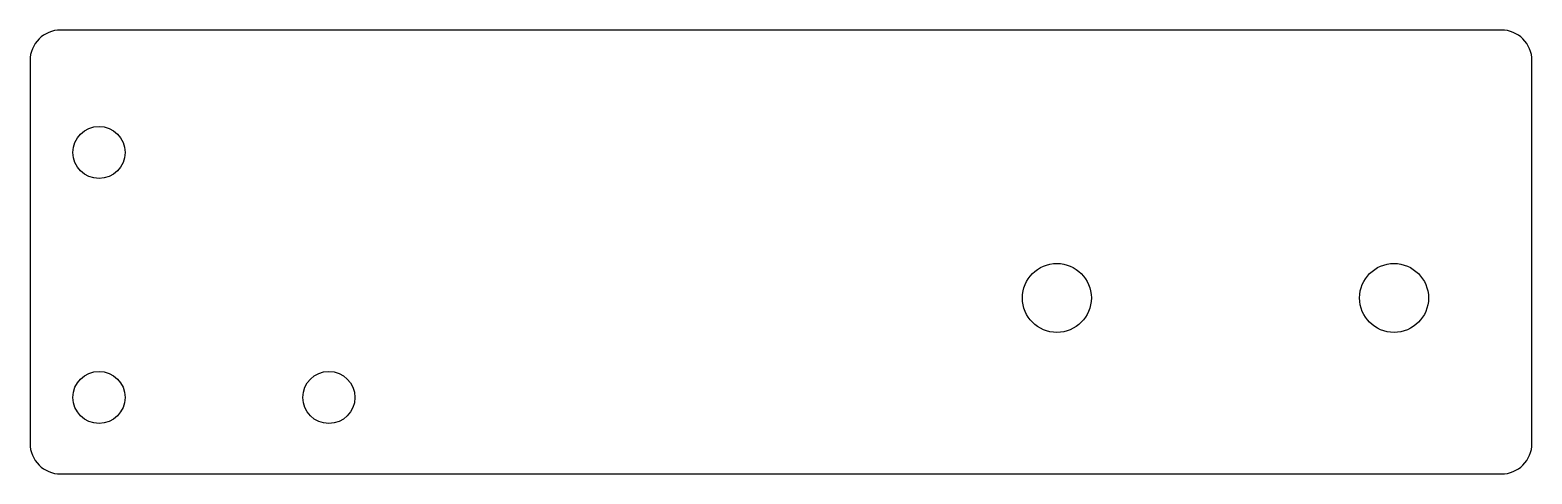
# Model space of a CAD drawing. Extents: x -22 to 76, y -9 to 20.
import ezdxf

# ---------------------------------------------------------------- set-up
doc = ezdxf.new("R2010")
doc.units = 0

msp = doc.modelspace()

# ---------------------------------------------------------------- linework, layer by layer
for p, q in [((74, 20), (-20, 20)), ((-22, 18), (-22, -7)), ((76, -7), (76, 18)), ((-20, -9), (74, -9))]:
    msp.add_line(p, q)
for centre, radius in [((-17.5, 12), 1.7), ((45, 2.5), 2.25), ((67, 2.5), 2.25), ((-17.5, -4), 1.7), ((-2.5, -4), 1.7)]:
    msp.add_circle(centre, radius)
for centre, start, end in [((-20, 18), 90, 180), ((74, 18), 0, 90), ((-20, -7), 180, 270), ((74, -7), 270, 360)]:
    msp.add_arc(centre, 2, start, end)

doc.saveas('drawing.dxf')
